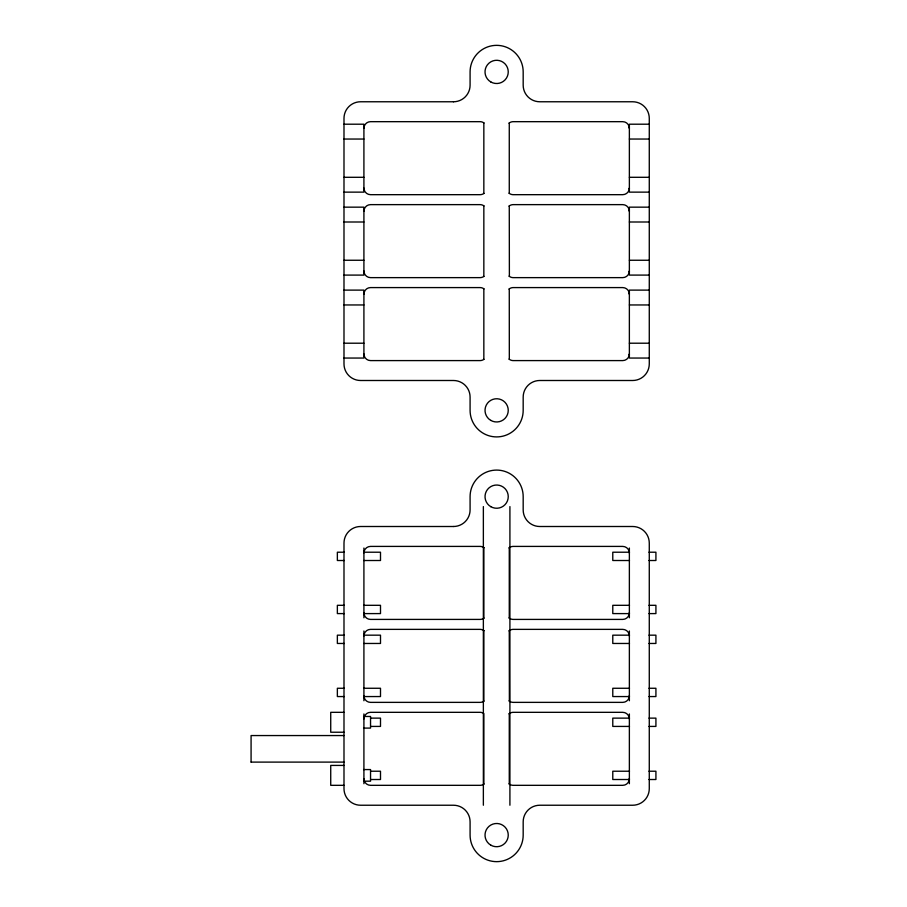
<?xml version="1.0" encoding="UTF-8"?>
<svg xmlns="http://www.w3.org/2000/svg" width="907" height="907" viewBox="0 0 907 907"><rect width="100%" height="100%" fill="white"/><g stroke="black" fill="none" stroke-linecap="round" stroke-linejoin="round"><path stroke-width="1.36" d="M629.333 188.781L629.367 188.032A6.632 6.632 0 0 1 622.735 194.676L513.226 194.676A6.632 6.632 0 0 1 509.042 193.191M363.956 127.513L363.911 128.204A6.632 6.632 0 0 1 370.544 121.674L480.041 121.674A6.632 6.632 0 0 1 483.839 122.864L484.009 122.978M363.956 552.25L363.911 552.953A6.632 6.632 0 0 1 370.544 546.411L480.041 546.411A6.632 6.632 0 0 1 483.839 547.601L484.009 547.726M629.322 354.728L629.367 353.957A6.632 6.632 0 0 1 622.735 360.589L513.226 360.589A6.632 6.632 0 0 1 509.042 359.104M629.322 779.464L629.367 778.694A6.632 6.632 0 0 1 622.735 785.326L513.226 785.326A6.632 6.632 0 0 1 509.042 783.841M363.956 210.469L363.911 211.263A6.632 6.632 0 0 1 370.544 204.631L480.041 204.631A6.632 6.632 0 0 1 483.839 205.821L484.009 205.934M629.333 696.485L629.367 695.737A6.632 6.632 0 0 1 622.735 702.369L513.226 702.369A6.632 6.632 0 0 1 509.042 700.884M363.956 635.206L363.911 636.011A6.632 6.632 0 0 1 370.544 629.367L480.041 629.367A6.632 6.632 0 0 1 483.839 630.558L484.009 630.682M629.322 271.771L629.367 270.989A6.632 6.632 0 0 1 622.735 277.633L513.226 277.633A6.632 6.632 0 0 1 509.042 276.147M363.956 293.426L363.911 294.219A6.632 6.632 0 0 1 370.544 287.587L480.041 287.587A6.632 6.632 0 0 1 483.839 288.777L484.009 288.902M629.322 613.574L629.367 612.781A6.632 6.632 0 0 1 622.735 619.413L513.226 619.413A6.632 6.632 0 0 1 509.042 617.928M509.269 122.978L509.269 193.361M484.009 193.361L483.896 193.44A6.632 6.632 0 0 1 480.041 194.676L370.544 194.676A6.632 6.632 0 0 1 363.911 188.032L363.956 188.837M509.269 205.934L509.383 276.397M483.953 276.363L483.839 276.442A6.632 6.632 0 0 1 480.041 277.633L370.544 277.633A6.632 6.632 0 0 1 363.911 270.989L363.956 271.794M509.269 288.902L509.326 359.319M483.953 359.319L483.896 359.353A6.632 6.632 0 0 1 480.041 360.589L370.544 360.589A6.632 6.632 0 0 1 363.911 353.957L363.956 354.75M509.269 547.726L509.269 618.098M484.009 618.098L483.896 618.189A6.632 6.632 0 0 1 480.041 619.413L370.544 619.413A6.632 6.632 0 0 1 363.911 612.781L363.956 613.574M509.269 630.682L509.383 701.145M483.953 701.1L483.839 701.179A6.632 6.632 0 0 1 480.041 702.369L370.544 702.369A6.632 6.632 0 0 1 363.911 695.737L363.956 696.531M509.269 713.639L509.269 784.022M484.009 784.022L483.896 784.102A6.632 6.632 0 0 1 480.041 785.326L370.544 785.326A6.632 6.632 0 0 1 363.911 778.694L363.911 778.966M483.839 193.486L483.839 122.864M483.839 359.399L483.839 288.777M483.839 618.223L483.839 547.601M483.839 784.136L483.839 713.514A6.632 6.632 0 0 0 480.041 712.324L370.544 712.324A6.632 6.632 0 0 0 363.911 718.968M343.991 124.202L363.911 124.202L363.911 192.137L343.991 192.137M649.276 124.202L629.367 124.202L629.367 192.137L649.276 192.137M343.991 139.043L363.911 139.043M629.367 139.043L649.276 139.043M343.991 177.296L363.911 177.296M629.367 177.296L649.276 177.296M343.991 207.159L363.911 207.159L363.911 275.093L343.991 275.093M649.276 207.159L629.367 207.159L629.367 275.093L649.276 275.093M343.991 222L363.911 222M629.367 222L649.276 222M343.991 260.252L363.911 260.252M629.367 260.252L649.276 260.252M343.991 290.115L363.911 290.115L363.911 358.05L343.991 358.05M649.276 290.115L629.367 290.115L629.367 358.05L649.276 358.05M343.991 304.956L363.911 304.956M629.367 304.956L649.276 304.956M343.991 343.209L363.911 343.209M629.367 343.209L649.276 343.209M344.32 552.216L337.359 552.216L337.359 560.503L344.32 560.515M363.798 552.216L380.498 552.216L380.498 560.503L363.798 560.515M629.481 552.216L612.781 552.216L612.781 560.503L629.481 560.515M648.958 552.216L655.92 552.216L655.92 560.503L648.958 560.515M344.32 605.309L337.359 605.309L337.359 613.586L344.32 613.608M363.798 605.309L380.498 605.309L380.498 613.586L363.798 613.608M629.481 605.309L612.781 605.309L612.781 613.586L629.481 613.608M648.958 605.309L655.92 605.309L655.92 613.586L648.958 613.608M344.32 635.172L337.359 635.172L337.359 643.46L344.32 643.471M363.798 635.172L380.498 635.172L380.498 643.46L363.798 643.471M629.481 635.172L612.781 635.172L612.781 643.46L629.481 643.471M648.958 635.172L655.92 635.172L655.92 643.46L648.958 643.471M344.32 688.266L337.359 688.266L337.359 696.553L344.32 696.565M363.798 688.266L380.498 688.266L380.498 696.553L363.798 696.565M629.481 688.266L612.781 688.266L612.781 696.553L629.481 696.565M648.958 688.266L655.92 688.266L655.92 696.553L648.958 696.565M343.991 712.324L330.726 712.324L330.726 732.232L343.991 732.232M363.56 716.473L370.544 716.473L370.544 728.094L363.56 728.094M370.759 718.129L380.498 718.129L380.498 726.416L370.759 726.428M629.481 718.129L612.781 718.129L612.781 726.416L629.481 726.428M648.958 718.129L655.92 718.129L655.92 726.416L648.958 726.428M343.991 735.554L251.08 735.554L251.08 762.084M251.08 762.107L343.991 762.107M343.991 765.417L330.726 765.417L330.726 785.326L343.991 785.326M363.56 769.567L370.544 769.567L370.544 781.176L363.56 781.176M370.759 771.222L380.498 771.222L380.498 779.51L370.759 779.521M629.481 771.222L612.781 771.222L612.781 779.51L629.481 779.521M648.958 771.222L655.92 771.222L655.92 779.51L648.958 779.521M629.322 127.513L629.367 128.306A6.632 6.632 0 0 0 622.735 121.674L513.226 121.674A6.632 6.632 0 0 0 509.042 123.159M629.322 210.469L629.367 211.263A6.632 6.632 0 0 0 622.735 204.631L513.226 204.631A6.632 6.632 0 0 0 509.042 206.116M629.322 293.426L629.367 294.219A6.632 6.632 0 0 0 622.735 287.587L513.226 287.587A6.632 6.632 0 0 0 509.042 289.072M629.322 552.25L629.367 553.043A6.632 6.632 0 0 0 622.735 546.411L513.226 546.411A6.632 6.632 0 0 0 509.042 547.896M629.322 635.206L629.367 636.011A6.632 6.632 0 0 0 622.735 629.367L513.226 629.367A6.632 6.632 0 0 0 509.042 630.853M629.322 718.163L629.367 718.968A6.632 6.632 0 0 0 622.735 712.324L513.226 712.324A6.632 6.632 0 0 0 509.042 713.809M629.367 548.032L629.367 617.792M629.367 630.989L629.367 700.748M629.367 713.945L629.367 783.705M509.915 506.594L509.915 805.235M483.839 205.821L483.839 276.442M483.839 630.558L483.839 701.179M483.363 506.594L483.363 805.235M363.911 548.032L363.911 617.792M363.911 630.989L363.911 700.748M363.911 713.945L363.911 783.705M453.5 101.765L360.589 101.765A16.587 16.587 0 0 0 343.991 118.352L343.991 363.911A16.587 16.587 0 0 0 360.589 380.498L453.5 380.498A16.587 16.587 0 0 1 470.087 397.085L470.087 410.361A26.541 26.541 0 0 0 496.639 436.913A26.541 26.541 0 0 0 523.18 410.361L523.18 397.085A16.587 16.587 0 0 1 539.778 380.498L632.689 380.498A16.587 16.587 0 0 0 649.276 363.911L649.276 118.352A16.587 16.587 0 0 0 632.689 101.765L539.778 101.765A16.587 16.587 0 0 1 523.18 85.167L523.18 71.891A26.541 26.541 0 0 0 496.639 45.35A26.541 26.541 0 0 0 470.087 71.891L470.087 85.167A16.587 16.587 0 0 1 453.5 101.765M453.5 526.502L360.589 526.502A16.587 16.587 0 0 0 343.991 543.089L343.991 788.648A16.587 16.587 0 0 0 360.589 805.235L453.5 805.235A16.587 16.587 0 0 1 470.087 821.833L470.087 835.109A26.541 26.541 0 0 0 496.639 861.65A26.541 26.541 0 0 0 523.18 835.109L523.18 821.833A16.587 16.587 0 0 1 539.778 805.235L632.689 805.235A16.587 16.587 0 0 0 649.276 788.648L649.276 543.089A16.587 16.587 0 0 0 632.689 526.502L539.778 526.502A16.587 16.587 0 0 1 523.18 509.915L523.18 496.639A26.541 26.541 0 0 0 496.639 470.087A26.541 26.541 0 0 0 470.087 496.639L470.087 509.915A16.587 16.587 0 0 1 453.5 526.502M490.834 506.696A11.61 11.61 0 0 0 508.249 496.639A11.61 11.61 0 0 0 490.834 486.583A11.61 11.61 0 0 0 490.834 506.696M490.834 845.165A11.61 11.61 0 0 0 508.249 835.109A11.61 11.61 0 0 0 490.834 825.041A11.61 11.61 0 0 0 490.834 845.165M490.834 420.417A11.61 11.61 0 0 0 508.249 410.361A11.61 11.61 0 0 0 490.834 400.304A11.61 11.61 0 0 0 490.834 420.417M490.834 81.959A11.61 11.61 0 0 0 508.249 71.891A11.61 11.61 0 0 0 490.834 61.835A11.61 11.61 0 0 0 490.834 81.959"/></g></svg>
